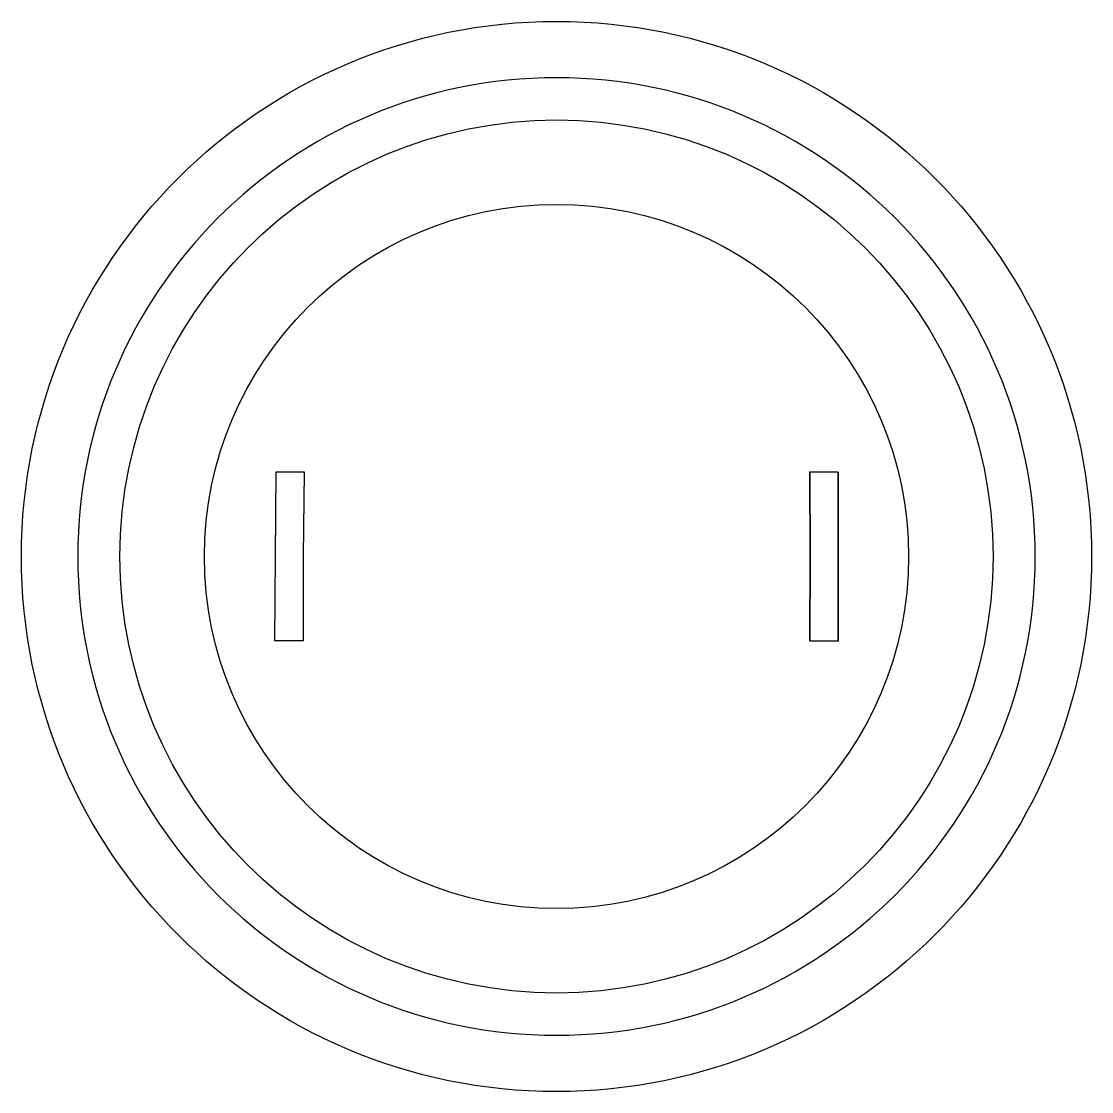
# Model space of a CAD drawing. Header units: millimetres. Extents: x 66.4 to 85.4, y 160.9 to 179.9.
import ezdxf

# ---------------------------------------------------------------- set-up
doc = ezdxf.new("R2010")
doc.units = ezdxf.units.MM
doc.layers.get('0').update_dxf_attribs({"true_color": 0xc2ced6})

msp = doc.modelspace()

# ---------------------------------------------------------------- linework, layer by layer
for p, q in [((70.933, 168.878), (70.956, 171.878)), ((70.933, 168.878, -5.5), (70.956, 171.878, -5.5)), ((70.956, 171.878), (71.456, 171.877)), ((70.956, 171.878, -5.5), (71.456, 171.877, -5.5)), ((70.956, 171.878), (70.956, 171.878, -5.5)), ((71.456, 171.877), (71.436, 170.377)), ((71.456, 171.877, -5.5), (71.436, 170.377, -5.5)), ((71.456, 171.877), (71.456, 171.877, -5.5)), ((80.933, 171.872), (80.433, 171.876)), ((80.433, 171.876, -5.5), (80.933, 171.872, -5.5)), ((80.433, 171.876), (80.433, 171.876, -5.5)), ((80.433, 171.876), (80.438, 170.376)), ((80.438, 170.376, -5.5), (80.433, 171.876, -5.5)), ((80.933, 168.872), (80.933, 171.872)), ((80.933, 171.872, -5.5), (80.933, 168.872, -5.5)), ((80.933, 171.872), (80.933, 171.872, -5.5)), ((71.436, 170.377), (71.433, 168.874)), ((71.436, 170.377, -5.5), (71.433, 168.874, -5.5)), ((71.436, 170.377), (71.436, 170.377, -5.5)), ((80.438, 170.376), (80.433, 168.874)), ((80.433, 168.874, -5.5), (80.438, 170.376, -5.5)), ((80.438, 170.376), (80.438, 170.376, -5.5)), ((70.933, 168.878), (70.933, 168.878, -5.5)), ((71.433, 168.874), (70.933, 168.878)), ((71.433, 168.874, -5.5), (70.933, 168.878, -5.5)), ((71.433, 168.874), (71.433, 168.874, -5.5)), ((80.433, 168.874), (80.933, 168.872)), ((80.433, 168.874), (80.433, 168.874, -5.5)), ((80.933, 168.872, -5.5), (80.433, 168.874, -5.5)), ((80.933, 168.872), (80.933, 168.872, -5.5))]:
    msp.add_line(p, q)
for centre, radius in [((75.933, 170.374, 14), 9.5), ((75.933, 170.374, 13), 9.5), ((75.933, 170.374, 13), 7.75), ((75.933, 170.374), 7.75), ((75.933, 170.374, 18.5), 6.25), ((75.933, 170.374, 15), 6.25)]:
    msp.add_circle(centre, radius)
at = {"extrusion": (0, 0, -1)}
msp.add_circle((-75.933, 170.374, -15), 8.5, dxfattribs=at)

doc.saveas('drawing.dxf')
